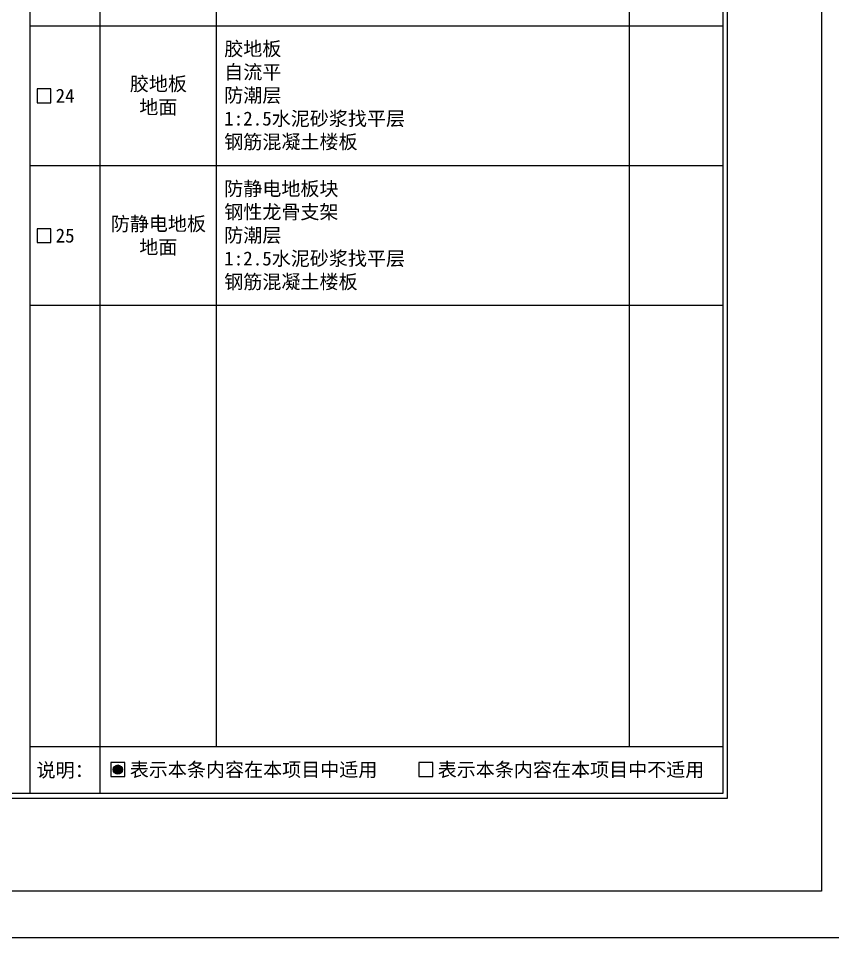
# Paper-space layout '布局' of a CAD drawing. Header units: millimetres. Extents: x -7887 to 894, y 542 to 1297.
# Drawn here: x -2817.2 to -2642.2, y 542.3 to 739.8 of the extents above; entities that cross this region are included whole.
import ezdxf
from ezdxf.enums import TextEntityAlignment as Align

# ---------------------------------------------------------------- set-up
doc = ezdxf.new("R2010")
doc.units = ezdxf.units.MM
doc.header["$LTSCALE"] = 10
for name, color, linetype in [('008-顶面文字标注', 3, 'Continuous'), ('Lm-text', 2, 'Continuous'), ('NW-01-尺寸标注', 252, 'Continuous'), ('T-TTLB-1', 1, 'Continuous'), ('Tk-line', 2, 'Continuous')]:
    doc.layers.add(name, color=color, linetype=linetype)
doc.styles.add('!PYH.V2008_note', font='')
doc.styles.get('!PYH.V2008_note').set_extended_font_data('SimSun')

# ---------------------------------------------------------------- blocks, each defined once
blk = doc.blocks.new('A$C01120509')
at = {"layer": 'Tk-line', "color": 7, "ltscale": 0.5}
blk.add_lwpolyline([(-3, 0), (0, 0), (0, 3), (-3, 3)], close=True, dxfattribs=at)
blk = doc.blocks.new('*U319')
at = {"color": 0}
blk.add_blockref('A$C01120509', (1.5, -1.5), dxfattribs=at)
blk = doc.blocks.new('A$C68CF184B')
at = {"layer": 'Lm-text', "ltscale": 0.5}
h = blk.add_hatch(color=1, dxfattribs=at)
edge = h.paths.add_edge_path()
edge.add_arc((0, 0), 1, 0, 360)
at = {"layer": 'Lm-text', "color": 1, "ltscale": 0.5}
blk.add_circle((0, 0), 1, dxfattribs=at)
at = {"layer": 'Tk-line', "color": 7, "ltscale": 0.5}
blk.add_lwpolyline([(-1.5, -1.5), (1.5, -1.5), (1.5, 1.5), (-1.5, 1.5)], close=True, dxfattribs=at)
blk = doc.blocks.new('*U320')
at = {"color": 0}
blk.add_blockref('A$C68CF184B', (0, 0), dxfattribs=at)
blk = doc.blocks.new('11111')
at = {"layer": 'T-TTLB-1'}
blk.add_lwpolyline([(3212.32, 6139.96), (3711.32, 6139.96), (3711.32, 5739.96), (3212.32, 5739.96)], close=True, dxfattribs=at)

psp = doc.layouts.new('布局')

# ---------------------------------------------------------------- hatches: boundary and pattern name
h = psp.add_hatch(color=77)
edge = h.paths.add_edge_path()
edge.add_arc((-2795.813, 578.375), 1, 0, 360)

# ---------------------------------------------------------------- linework, layer by layer
at = {"color": 147}
for p, q in [((-2799.605, 573.245), (-2799.605, 923.245)), ((-2774.605, 583.375), (-2774.605, 923.245)), ((-2685.847, 583.375), (-2685.847, 923.245)), ((-2814.686, 738.182), (-2665.847, 738.182)), ((-2814.686, 708.182), (-2665.847, 708.182)), ((-2814.686, 678.182), (-2665.847, 678.182)), ((-2814.686, 583.375), (-2665.847, 583.375))]:
    psp.add_line(p, q, dxfattribs=at)
for points in [[(-2664.847, 924.245), (-3123.364, 924.245), (-3123.364, 572.245), (-2664.847, 572.245)], [(-3122.364, 923.245), (-2665.847, 923.245), (-2665.847, 573.245), (-3122.364, 573.245)], [(-2665.847, 573.245), (-2814.686, 573.245), (-2814.686, 923.245), (-2665.847, 923.245), (-2665.847, 573.245)]]:
    psp.add_lwpolyline(points, close=True, dxfattribs=at)
at = {"color": 77}
for points in [[(-2797.313, 576.875), (-2794.313, 576.875), (-2794.313, 579.875), (-2797.313, 579.875)], [(-2731.152, 576.875), (-2728.152, 576.875), (-2728.152, 579.875), (-2731.152, 579.875)]]:
    psp.add_lwpolyline(points, close=True, dxfattribs=at)
psp.add_circle((-2795.813, 578.375), 1, dxfattribs=at)
at = {"layer": '008-顶面文字标注', "color": 8}
psp.add_lwpolyline([(-3168.605, 542.276), (-2574.605, 542.276), (-2574.605, 962.276), (-3168.605, 962.276)], close=True, dxfattribs=at)

# ---------------------------------------------------------------- block references
at = {"color": 77}
for name, p in [('*U319', (-2811.686, 723.182)), ('*U319', (-2811.686, 693.113)), ('*U320', (-2795.813, 578.375)), ('*U319', (-2729.652, 578.375))]:
    psp.add_blockref(name, p, dxfattribs=at)
at = {"layer": 'NW-01-尺寸标注', "linetype": 'ByBlock'}
psp.add_blockref('11111', (-6355.926, -5187.687), dxfattribs=at)

# ---------------------------------------------------------------- texts
at = {"color": 77, "style": '!PYH.V2008_note'}
for s, p in [('24', (-2807.146, 723.182)), ('25', (-2807.146, 693.113)), ('说明：', (-2807.146, 578.31))]:
    psp.add_text(s, height=3, dxfattribs=at).set_placement(p, align=Align.MIDDLE)
for s, p in [('表示本条内容在本项目中适用', (-2793.25, 578.375)), ('表示本条内容在本项目中不适用', (-2727.088, 578.375))]:
    psp.add_text(s, height=3, dxfattribs=at).set_placement(p, align=Align.MIDDLE_LEFT)
at = {"color": 77, "char_height": 3, "style": '!PYH.V2008_note'}
for s, insert, attachment_point in [('胶地板\\P自流平\\P防潮层\\P1:2.5水泥砂浆找平层\\P钢筋混凝土楼板', (-2772.955, 723.107), 4), ('胶地板\\P地面', (-2787.105, 723.082), 5), ('防静电地板块\\P钢性龙骨支架\\P防潮层\\P1:2.5水泥砂浆找平层\\P钢筋混凝土楼板', (-2772.955, 693.038), 4), ('防静电地板\\P地面', (-2787.105, 693.013), 5)]:
    psp.add_mtext(s, dxfattribs=dict(at, insert=insert, attachment_point=attachment_point))

doc.saveas('drawing.dxf')
